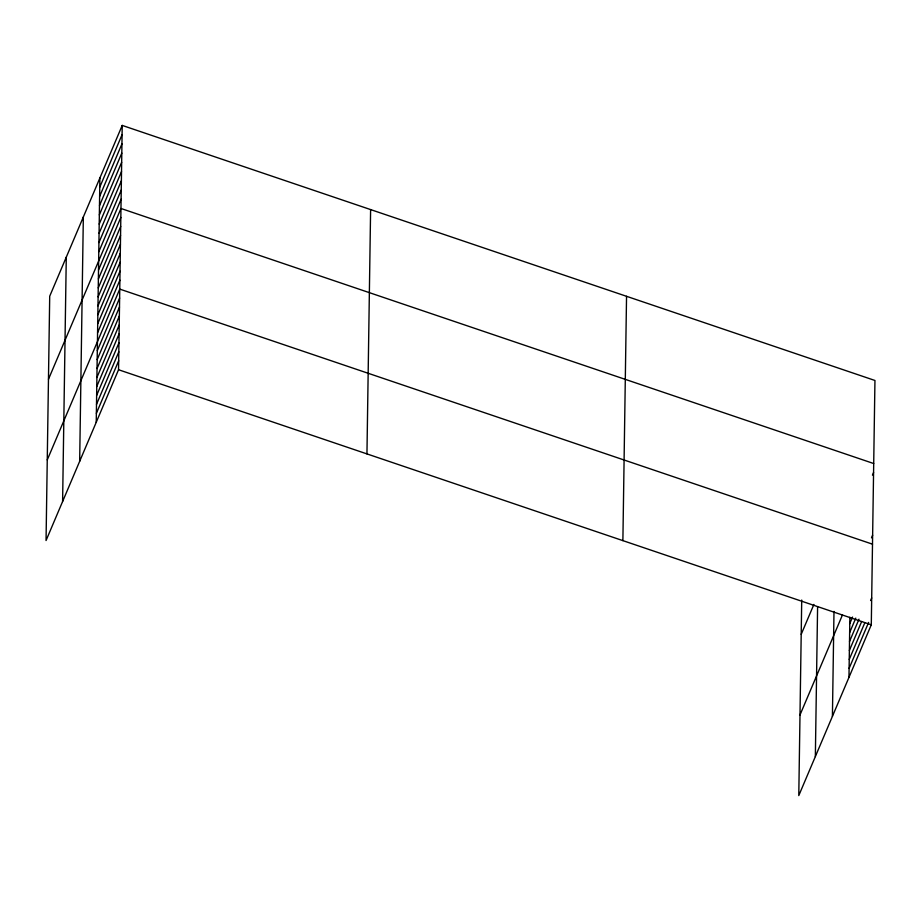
<?xml version="1.0" encoding="UTF-8"?>
<svg xmlns="http://www.w3.org/2000/svg" width="921" height="921" viewBox="0 0 921 921"><rect width="100%" height="100%" fill="white"/><g stroke="black" fill="none" stroke-linecap="round" stroke-linejoin="round"><path stroke-width="1.38" d="M62.605 501.508L66.277 257.189M79.667 461.317L83.339 216.999M96.233 422.302L99.894 177.983M122.217 125.417L49.711 296.205L46.05 540.523L118.544 369.735L122.217 125.417L874.95 380.477L871.289 624.795L798.783 795.583L801.719 600.055M366.949 453.903L370.61 209.585M622.884 540.627L626.545 296.309M815.35 756.578L817.595 606.847M832.411 716.377L833.989 611.44M848.966 677.372L849.876 617.22M99.756 187.216L122.079 134.639M99.618 196.449L121.94 143.872M99.48 205.671L121.802 153.105M99.341 214.904L121.653 162.338M99.203 224.137L121.514 171.559M99.065 233.37L121.376 180.792M98.927 242.591L121.238 190.025M98.789 251.824L121.1 199.247M48.468 379.279L120.962 208.48L873.707 463.539M98.512 270.014L120.835 217.437M98.386 278.971L120.697 226.393M98.248 287.928L120.559 235.362M98.11 296.884L120.432 244.318M97.983 305.841L120.294 253.275M97.845 314.809L120.156 262.232M97.707 323.766L120.029 271.188M97.58 332.723L119.891 280.145M47.259 459.901L119.753 289.102L872.498 544.173M97.304 350.636L119.626 298.059M97.177 359.593L119.488 307.027M97.039 368.55L119.35 315.984M96.901 377.518L119.223 324.94M96.774 386.475L119.085 333.897M96.636 395.431L118.947 342.854M96.498 404.388L118.821 351.81M96.371 413.345L118.682 360.767M801.201 634.339L813.899 604.429M872.452 475.132L873.568 472.508M871.508 537.841L872.624 535.205M799.992 714.961L842.45 614.952M849.772 623.621L852.57 617.047M849.646 632.577L855.782 618.118M849.507 641.534L858.994 619.188M849.369 650.491L861.642 621.571M870.575 600.55L871.692 597.913M849.243 659.448L864.865 622.654M849.104 668.404L868.63 622.412M118.544 369.735L871.289 624.795"/></g></svg>
